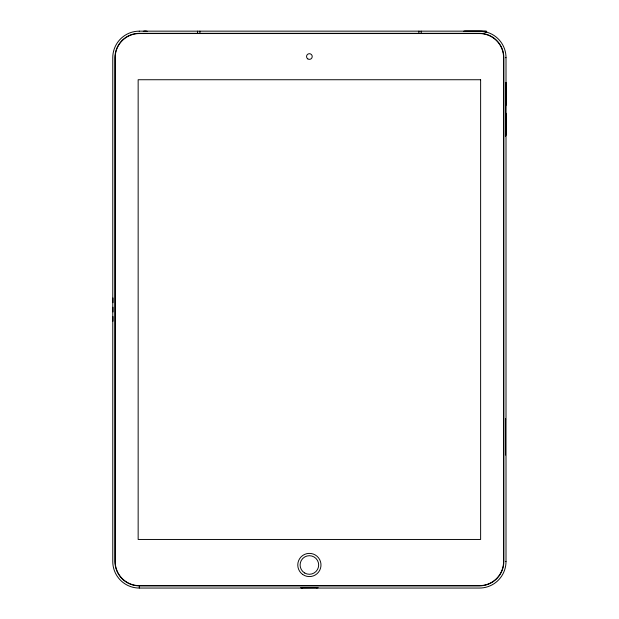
<?xml version="1.0" encoding="UTF-8"?>
<svg xmlns="http://www.w3.org/2000/svg" width="619" height="619" viewBox="0 0 619 619"><rect width="100%" height="100%" fill="white"/><g stroke="black" fill="none" stroke-linecap="round" stroke-linejoin="round"><path stroke-width="0.93" d="M505.793 84.47L505.421 136.234M505.545 454.029L505.406 455.042M505.491 454.029L505.491 454.656M112.975 297.956L112.975 302.676M112.975 307.241L112.975 311.953M112.975 316.526L112.975 321.238M318.166 587.741L302.428 587.841M317.315 587.748L316.588 587.833M143.275 31.259L147.136 31.252M144.359 31.229L145.194 31.252M139.29 31.151L479.485 31.151A26.524 26.524 0 0 1 506.009 57.668L506.009 561.526A26.524 26.524 0 0 1 479.485 588.05L139.29 588.05A26.524 26.524 0 0 1 112.766 561.526L112.766 57.668A26.524 26.524 0 0 1 139.29 31.151L139.29 31.298M505.39 57.668L506.009 57.668M505.398 84.981L505.8 84.981M505.398 133.712L505.8 133.712M505.39 561.526L506.009 561.526M139.29 585.868L479.485 585.868A24.342 24.342 0 0 0 503.827 561.526L503.827 57.668A24.342 24.342 0 0 0 479.485 33.325L139.29 33.325A24.342 24.342 0 0 0 114.948 57.668L114.948 561.526A24.342 24.342 0 0 0 139.29 585.868L139.29 588.05M302.428 587.926L300.641 587.756M145.527 31.252L146.192 31.229M302.157 587.833L301.492 587.756M485.01 32.026L486.271 32.505M505.406 418.939L505.421 418.978A1.462 0.518 -83.5 0 1 505.638 419.837M505.421 418.978L505.545 419.976M505.545 420.169L505.491 453.812M421.199 31.151L421.199 33.325M418.877 31.151L418.877 33.325M199.898 31.151L199.898 33.325M197.577 31.151L197.577 33.325M505.383 82.613A2.84 0.898 -72.3 0 1 506.118 84.199M481.141 31.476A26.246 26.246 0 0 1 484.429 31.894M463.708 31.259A2.321 0.495 0 0 1 465.867 30.95L484.429 30.95A2.321 0.495 0 0 1 486.526 31.229A2.321 0.495 0 0 1 486.232 31.755M505.39 112.828A2.321 0.851 -90 0 1 506.234 115.149L506.234 133.712A2.321 0.851 -90 0 1 505.39 136.033M505.39 82.66A2.321 0.851 -90 0 1 506.234 84.981L506.234 103.543A2.321 0.851 -90 0 1 505.39 105.864M479.485 33.558L139.29 33.558A24.11 24.11 0 0 0 115.18 57.668L115.18 561.526A24.11 24.11 0 0 0 139.29 585.636L479.485 585.636A24.11 24.11 0 0 0 503.595 561.526L503.595 57.668A24.11 24.11 0 0 0 479.485 33.558M480.623 79.735L138.153 79.735L138.153 539.459L480.623 539.459L480.623 79.735M302.706 574.471A11.599 11.599 0 0 0 320.944 566.029A11.599 11.599 0 0 0 304.509 554.454A11.599 11.599 0 0 0 302.706 574.471M307.751 58.859A2.84 2.84 0 0 0 312.216 56.786A2.84 2.84 0 0 0 308.192 53.954A2.84 2.84 0 0 0 307.751 58.859M304.741 573.024A9.285 9.285 0 0 0 318.669 564.985A9.285 9.285 0 0 0 304.741 556.945A9.285 9.285 0 0 0 304.741 573.024"/></g></svg>
